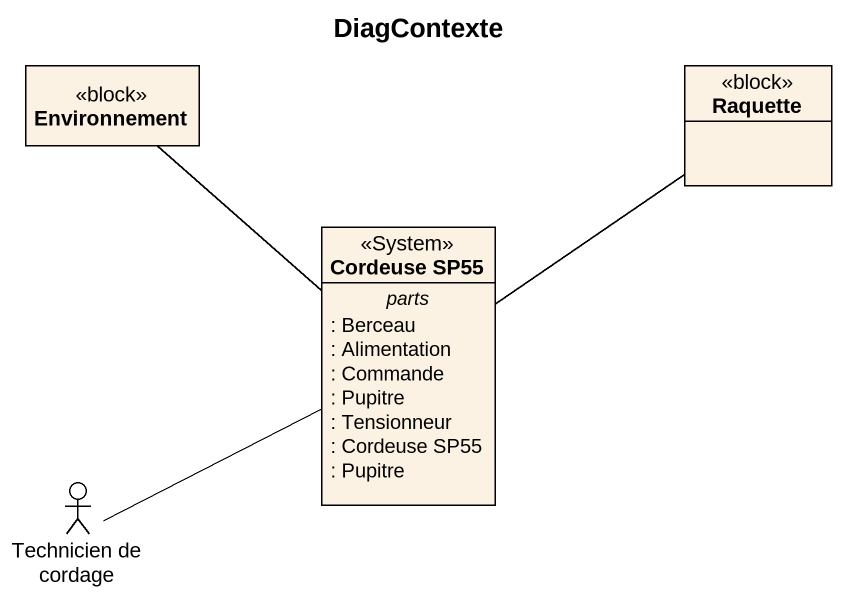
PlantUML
@startuml
title DiagContexte
allowmixing
hide circle
hide empty members
class Environnement <<block>>
class Raquette <<block>>
class "Cordeuse SP55" as Cordeuse_SP55 <<System>> {
  -- parts --
  : Berceau
  : Alimentation
  : Commande
  : Pupitre
  : Tensionneur
  : Cordeuse SP55
  : Pupitre
}
actor "Technicien de cordage" as Technicien_de_cordage
Environnement -- Cordeuse_SP55
Raquette -- Cordeuse_SP55
Technicien_de_cordage -right- Cordeuse_SP55
@enduml
